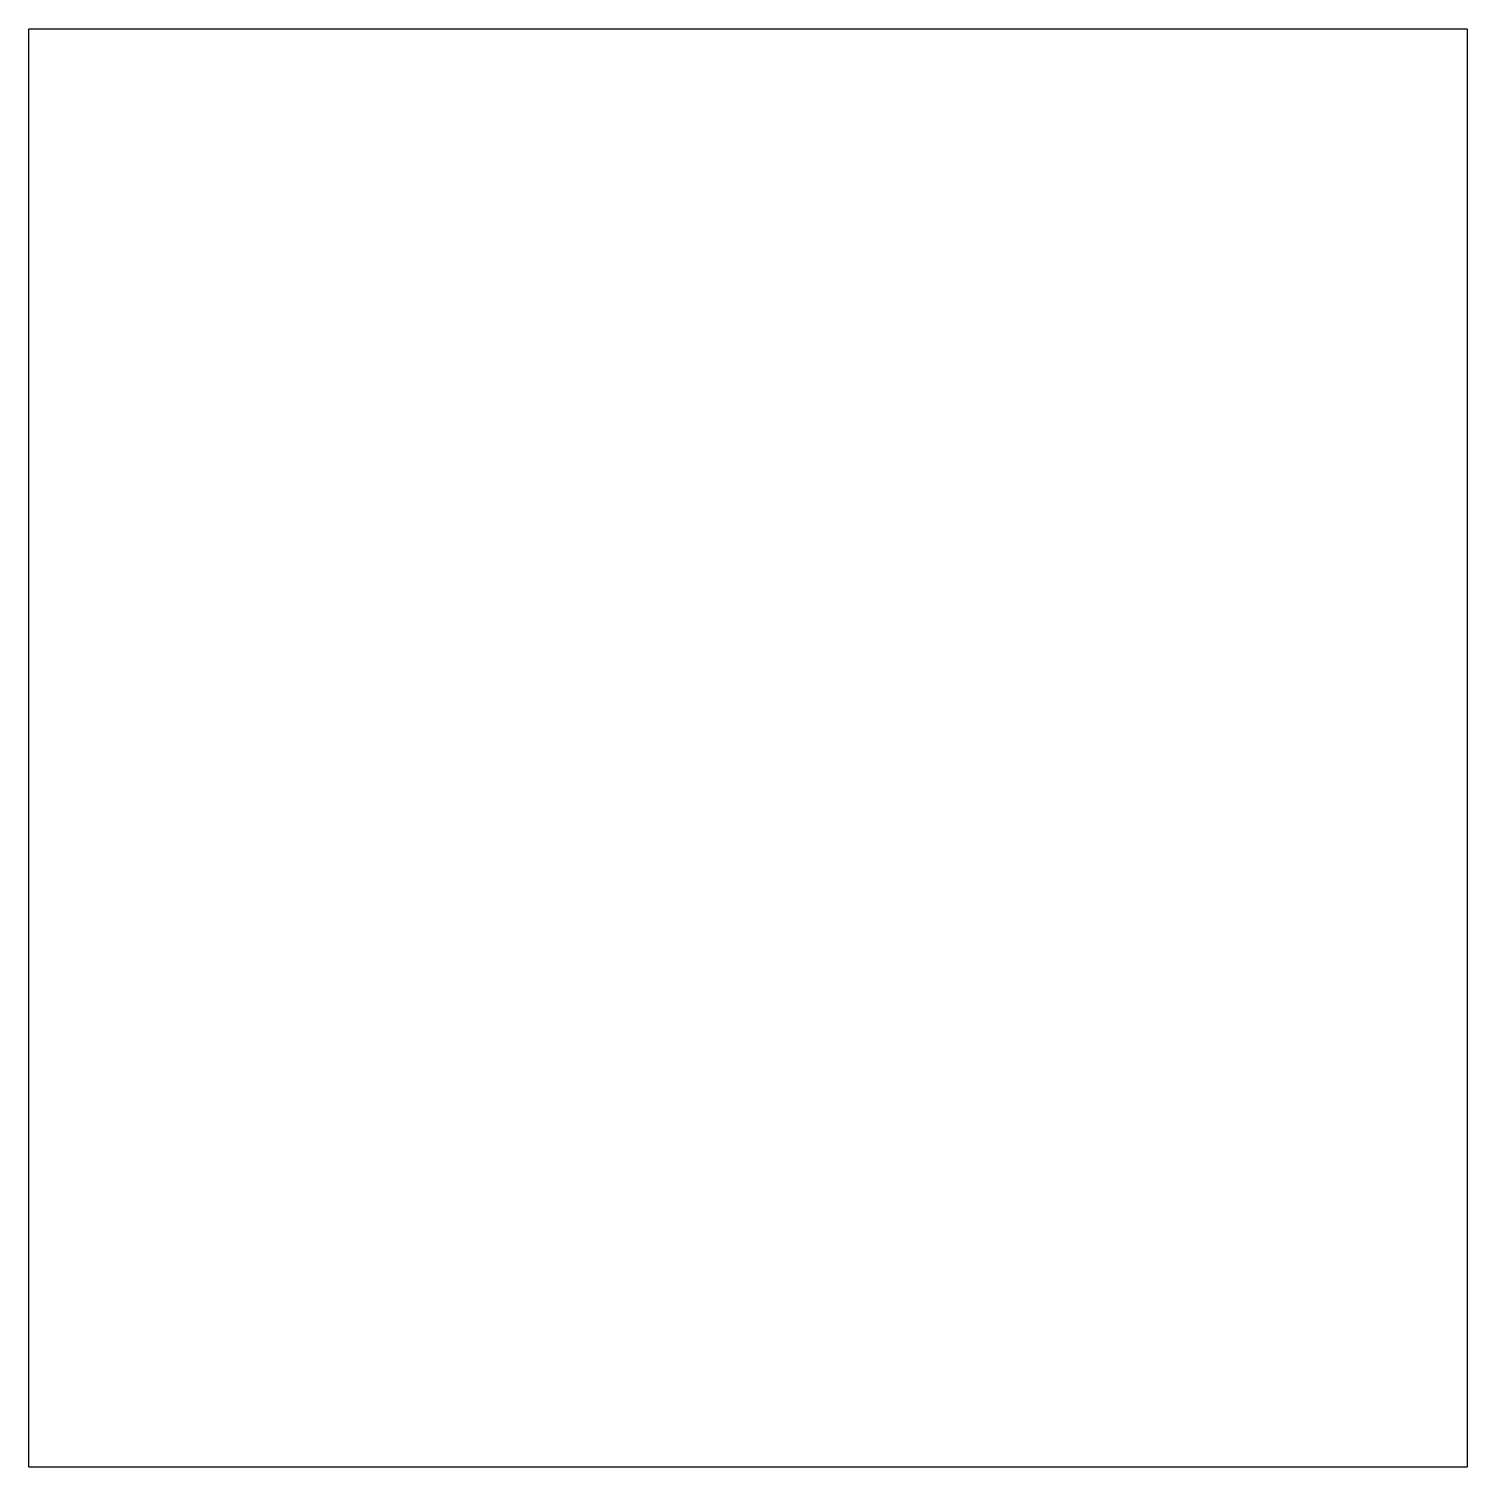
# Model space of a CAD drawing. Header units: millimetres. Extents: x -110 to 110, y -210 to 10.
import ezdxf

# ---------------------------------------------------------------- set-up
doc = ezdxf.new("R2010")
doc.units = ezdxf.units.MM
doc.layers.get('0').update_dxf_attribs({"linetype": 'CONTINUOUS'})

msp = doc.modelspace()

# ---------------------------------------------------------------- linework, layer by layer
msp.add_lwpolyline([(-110, 10), (110, 10), (110, -210), (-110, -210)], close=True)

doc.saveas('drawing.dxf')
